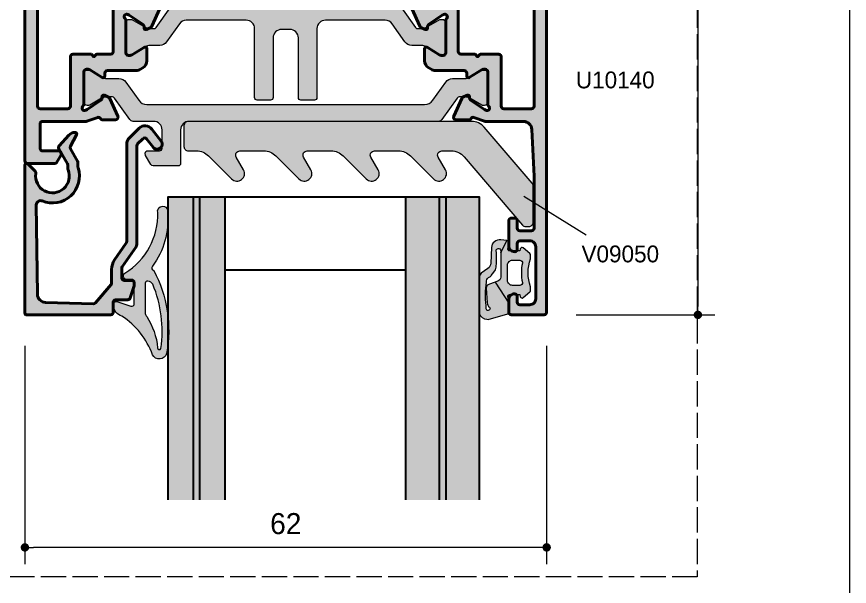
# Model space of a CAD drawing. Header units: millimetres. Extents: x -576 to 4430, y -1196 to 2690.
# Drawn here: x 2451 to 2550, y 13.9 to 81.6 of the extents above; entities that cross this region are included whole.
import ezdxf

# ---------------------------------------------------------------- set-up
doc = ezdxf.new("R2010")
doc.units = ezdxf.units.MM
doc.header["$LTSCALE"] = 0.25
doc.header["$MEASUREMENT"] = 0
doc.linetypes.add('ACAD_ISO02W100', pattern=[15, 12, -3])
doc.layers.get('0').update_dxf_attribs({"lineweight": 5})
doc.layers.get('Defpoints').update_dxf_attribs({"lineweight": 5})
for name, color, linetype, lineweight in [('01_Aluminum', 4, 'Continuous', 40), ('01_Dimension', 251, 'Continuous', 9), ('01_Fill Glass', 254, 'Continuous', 0), ('01_Fill Plastic', 253, 'Continuous', 0), ('01_Fill Polyamide', 10, 'Continuous', 0), ('01_Glazing', 6, 'Continuous', 25), ('01_Plastic', 3, 'Continuous', 20), ('01_Polyamide', 201, 'Continuous', 20), ('01_Text', 40, 'Continuous', 25)]:
    doc.layers.add(name, color=color, linetype=linetype, lineweight=lineweight)
doc.layers.add('01_Fill 2°material', color=7, linetype='Continuous', lineweight=0, true_color=0xbfbfbf)
doc.layers.add('01_Fill Aluminum', color=7, linetype='Continuous', lineweight=0, true_color=0xdcdcdc)
doc.layers.add('02_Block Frame', color=7, linetype='Continuous', lineweight=5, true_color=0xe2001a, plot=False)
doc.layers.add('VETRO', color=6, linetype='Continuous')
doc.styles.add('Aluk Text', font='GOTHIC.TTF')
doc.dimstyles.new('ALUK Manual 1-1', dxfattribs={"dimtxt": 2.5, "dimasz": 1, "dimexe": 2, "dimexo": 4, "dimgap": 1.5, "dimtad": 3, "dimdec": 1, "dimdsep": 46, "dimtxsty": 'Aluk Text', "dimblk": 'DOT', "dimcen": 0, "dimclrd": 256, "dimclre": 256, "dimclrt": 2, "dimaunit": 1, "dimadec": 0, "dimazin": 0, "dimtfac": 0.7, "dimtdec": 1, "dimtmove": 0, "dimatfit": 3, "dimldrblk": 'DOT', "dimfxl": 1, "dimtolj": 2, "dimlwd": -1, "dimlwe": -1, "dimarcsym": 0})

# ---------------------------------------------------------------- blocks, each defined once
blk = doc.blocks.new('U10140')
at = {"layer": '01_Fill Aluminum', "ltscale": 0.25}
h = blk.add_hatch(color=256, dxfattribs=at)
h.dxf.hatch_style = 1
h.paths.add_polyline_path([(28.199, -8.5), (27.899, -8.2), (28.199, -7.9), (28.199, -2.754, -0.400839), (29.154, -1.755), (34.699, -1.5), (35.4, -1.5, -0.414214), (35.7, -1.8), (35.7, -3.7, 0.414214), (36, -4), (38.1, -4, 0.414214), (38.4, -3.7), (38.4, -3, 0.414214), (38.1, -2.7), (37.2, -2.7, -0.414214), (36.9, -2.4), (36.9, -1.8, -0.414214), (37.2, -1.5), (53.7, -1.5, -0.414214), (54, -1.8), (54, -2.4, -0.414214), (53.7, -2.7), (52.8, -2.7, 0.414214), (52.5, -3), (52.5, -3.7, 0.414214), (52.8, -4), (56.4, -4, 0.414214), (56.7, -3.7), (56.7, -3.3, 0.414214), (56.4, -3), (55.5, -3, -0.414214), (55.2, -2.7), (55.2, -2.002, -0.414214), (55.5, -1.702), (56.25, -1.702, 0.267949), (56.51, -1.552, -0.267949), (56.77, -1.402), (61.23, -1.402, -0.267949), (61.49, -1.552, 0.267949), (61.75, -1.702), (62.5, -1.702, -0.414214), (62.8, -2.002), (62.8, -2.7, -0.414214), (62.5, -3), (61.6, -3, 0.414214), (61.3, -3.3), (61.3, -3.7, 0.414214), (61.6, -4), (63.7, -4, 0.414214), (64, -3.7), (64, -0.5, 0.414214), (63.5, 0), (0.3, 0, 0.414214), (0, -0.3), (0, -3.549, 0.267949), (0.15, -3.809), (0.93, -4.26, 0.131652), (1.08, -4.3, 0.569051), (1.5, -4), (1.5, -2.1, -0.414214), (1.8, -1.8), (4.7, -1.8, -0.414214), (5, -2.1), (5, -7.269, 0.086513), (5.018, -7.371), (5.485, -8.671, -0.392793), (5.36, -8.966), (5.345, -8.972, 0.294413), (5.206, -9.185), (5.195, -10.764, 0.548619), (5.62, -11.039), (7.726, -10.09, 0.177976), (7.873, -9.945), (8.114, -9.438, 0.717549), (7.869, -9.149, -0.329769), (7.531, -9.033), (6.407, -7.405), (6.325, -7.222, -0.855531), (6.823, -6.9, 0.213411), (7.047, -7), (10.899, -7, -0.414214), (11.199, -7.3), (11.199, -7.606), (10.229, -9.196, 0.585524), (10.399, -9.5), (10.749, -9.5, -0.414214), (11.049, -9.8), (11.049, -13.213, 0.181148), (11.296, -13.87, 0.307022), (12.224, -14.5), (13.65, -14.5, 0.585524), (13.821, -14.196), (12.85, -12.606), (12.85, -12.3, -0.414214), (13.15, -12), (17.003, -12, 0.213411), (17.226, -11.9, -0.85546), (17.724, -12.222), (17.643, -12.405), (16.518, -14.033, -0.267949), (16.247, -14.162), (16.132, -14.153, 0.57735), (15.935, -14.438), (16.176, -14.945, 0.177976), (16.324, -15.09), (18.433, -16.04, 0.544467), (18.854, -15.764), (18.844, -14.185, 0.303984), (18.697, -13.969, -0.402738), (18.564, -13.671), (19.094, -12.198, -0.316363), (19.376, -12), (26.199, -12, -0.414214), (26.699, -12.5, 0.414214), (27.199, -13), (27.699, -13, 0.414214), (28.199, -12.5)])
h.paths.add_polyline_path([(26.399, -10.5), (13.299, -10.5, -0.414214), (12.999, -10.2), (12.999, -8.5), (12.699, -8.2), (12.999, -7.9), (12.999, -5.7, 0.414214), (12.699, -5.4), (6.8, -5.4, -0.414214), (6.5, -5.1), (6.5, -1.8, -0.414214), (6.8, -1.5), (26.399, -1.5, -0.414214), (26.699, -1.8), (26.699, -10.2, -0.414214)], flags=16)
h.paths.add_polyline_path([(64, -58.3, 0.414214), (63.7, -58), (61.6, -58, 0.414214), (61.3, -58.3), (61.3, -58.7, 0.414214), (61.6, -59), (62.5, -59, -0.414214), (62.8, -59.3), (62.8, -59.998, -0.414214), (62.5, -60.298), (61.75, -60.298, 0.267949), (61.49, -60.448, -0.267949), (61.23, -60.598), (56.77, -60.598, -0.267949), (56.51, -60.448, 0.267949), (56.25, -60.298), (55.5, -60.298, -0.414214), (55.2, -59.998), (55.2, -59.3, -0.414214), (55.5, -59), (56.4, -59, 0.414214), (56.7, -58.7), (56.7, -58.3, 0.414214), (56.4, -58), (52.8, -58, 0.414214), (52.5, -58.3), (52.5, -59, 0.414214), (52.8, -59.3), (53.7, -59.3, -0.414214), (54, -59.6), (54, -60.2, -0.414214), (53.7, -60.5), (37.2, -60.5, -0.414214), (36.9, -60.2), (36.9, -59.6, -0.414214), (37.2, -59.3), (38.1, -59.3, 0.414214), (38.4, -59), (38.4, -58.3, 0.414214), (38.1, -58), (36, -58, 0.414214), (35.7, -58.3), (35.7, -60.2, -0.414214), (35.4, -60.5), (34.699, -60.5), (29.154, -60.245, -0.400839), (28.199, -59.246), (28.199, -54.1), (27.899, -53.8), (28.199, -53.5), (28.199, -49.5, 0.414214), (27.699, -49), (27.199, -49, 0.414214), (26.699, -49.5, -0.414214), (26.199, -50), (19.376, -50, -0.316363), (19.094, -49.802), (18.564, -48.329, -0.392793), (18.69, -48.034), (18.705, -48.028, 0.294413), (18.844, -47.815), (18.854, -46.236, 0.548619), (18.429, -45.961), (16.324, -46.91, 0.177976), (16.176, -47.055), (15.935, -47.562, 0.717549), (16.181, -47.851, -0.329769), (16.518, -47.967), (17.643, -49.595), (17.724, -49.778, -0.855531), (17.226, -50.1, 0.213411), (17.003, -50), (13.15, -50, -0.414214), (12.85, -49.7), (12.85, -49.394), (13.821, -47.804, 0.585524), (13.65, -47.5), (12.224, -47.5, 0.307022), (11.296, -48.13, 0.181148), (11.049, -48.787), (11.049, -52.2, -0.414214), (10.749, -52.5), (10.399, -52.5, 0.585524), (10.229, -52.804), (11.199, -54.394), (11.199, -54.7, -0.414214), (10.899, -55), (7.047, -55, 0.213411), (6.823, -55.1, -0.85546), (6.325, -54.778), (6.407, -54.595), (7.531, -52.967, -0.267949), (7.802, -52.838), (7.917, -52.847, 0.57735), (8.114, -52.562), (7.873, -52.055, 0.177976), (7.726, -51.91), (5.617, -50.96, 0.544467), (5.195, -51.236), (5.206, -52.815, 0.303984), (5.352, -53.031, -0.402738), (5.485, -53.329), (5.018, -54.629, 0.086513), (5, -54.731), (5, -59.246, -0.400839), (4.046, -60.245), (-1.5, -60.5), (-7.7, -60.5, -0.414214), (-8, -60.2), (-8, -58.8, -0.414214), (-7.7, -58.5), (-6.8, -58.5, 0.414214), (-6.5, -58.2), (-6.5, -57.8, 0.414214), (-6.8, -57.5), (-9.8, -57.5, 0.414214), (-10.5, -58.2, 0.414214), (-10.2, -58.5), (-9.5, -58.5, -0.414214), (-9.2, -58.8), (-9.2, -60, -0.414214), (-9.9, -60.7), (-16.1, -60.7, -0.414214), (-16.8, -60), (-16.8, -58.8, -0.414214), (-16.5, -58.5), (-15.8, -58.5, 0.414214), (-15.5, -58.2, 0.414214), (-16.2, -57.5), (-17.7, -57.5, 0.414214), (-18, -57.8), (-18, -61.7, 0.414214), (-17.7, -62), (63.5, -62, 0.414214), (64, -61.5)])
h.paths.add_polyline_path([(26.399, -60.5), (6.8, -60.5, -0.414214), (6.5, -60.2), (6.5, -56.9, -0.414214), (6.8, -56.6), (12.699, -56.6, 0.414214), (12.999, -56.3), (12.999, -54.1), (12.699, -53.8), (12.999, -53.5), (12.999, -51.8, -0.414214), (13.299, -51.5), (26.399, -51.5, -0.414214), (26.699, -51.8), (26.699, -60.2, -0.414214)], flags=16)
at = {"layer": '01_Fill Polyamide', "ltscale": 0.25}
h = blk.add_hatch(color=256, dxfattribs=at)
h.dxf.hatch_style = 1
h.paths.add_polyline_path([(7.011, -14.504, -0.243523), (7.518, -13.524), (9.688, -11.991, 0.243523), (10.111, -11.174), (10.111, -9.715, -0.131571), (10.271, -9.115), (11.084, -7.706, 0.131571), (11.111, -7.606), (11.111, -7.4, 0.414214), (10.711, -7), (7.311, -7, 0.414214), (6.911, -7.4), (6.911, -7.606, 0.131571), (6.938, -7.706), (7.75, -9.115, -0.131571), (7.911, -9.715), (7.911, -10.397, -0.243523), (7.784, -10.642), (5.222, -12.453, 0.243523), (5.011, -12.861), (5.011, -15.3, -0.414214), (4.011, -16.3), (1.811, -16.3, -0.414214), (1.511, -16), (1.511, -14.6, 0.474297), (1.151, -14.306, 0.183081), (0.941, -14.34), (-0.139, -14.964, 0.267949), (-0.289, -15.224), (-0.289, -18.2, 0.414214), (0.011, -18.5), (4.011, -18.5, -0.414214), (5.011, -19.5), (5.011, -49.139, 0.243523), (5.222, -49.547), (7.784, -51.358, -0.243523), (7.911, -51.603), (7.911, -52.285, -0.131571), (7.75, -52.885), (6.938, -54.294, 0.131571), (6.911, -54.394), (6.911, -54.6, 0.414214), (7.311, -55), (10.711, -55, 0.414214), (11.111, -54.6), (11.111, -54.394, 0.131571), (11.084, -54.294), (10.271, -52.885, -0.131571), (10.111, -52.285), (10.111, -50.826, 0.243523), (9.688, -50.009), (7.518, -48.476, -0.243523), (7.011, -47.496)])
h = blk.add_hatch(color=256, dxfattribs=at)
h.dxf.hatch_style = 1
h.paths.add_polyline_path([(18.935, -18.069, 0.243523), (18.512, -17.252), (16.162, -15.591, -0.243523), (16.035, -15.346), (16.035, -14.888, -0.131571), (16.195, -14.288), (17.108, -12.706, 0.131571), (17.135, -12.606), (17.135, -12.4, 0.414214), (16.735, -12), (13.335, -12, 0.414214), (12.935, -12.4), (12.935, -12.606, 0.131571), (12.961, -12.706), (13.874, -14.288, -0.131571), (14.035, -14.888), (14.035, -16.019, 0.243523), (14.458, -16.835), (16.612, -18.358, -0.243523), (17.035, -19.175), (17.035, -26.3, -0.414214), (16.035, -27.3), (7.835, -27.3, 0.414214), (7.535, -27.6), (7.535, -29.2, 0.414214), (7.835, -29.5), (14.935, -29.5, -0.414214), (15.935, -30.5), (15.935, -31.5, -0.414214), (14.935, -32.5), (7.835, -32.5, 0.414214), (7.535, -32.8), (7.535, -34.4, 0.414214), (7.835, -34.7), (16.035, -34.7, -0.414214), (17.035, -35.7), (17.035, -42.825, -0.243523), (16.612, -43.642), (14.458, -45.165, 0.243523), (14.035, -45.981), (14.035, -47.112, -0.131571), (13.874, -47.712), (12.961, -49.294, 0.131571), (12.935, -49.394), (12.935, -49.6, 0.414214), (13.335, -50), (16.735, -50, 0.414214), (17.135, -49.6), (17.135, -49.394, 0.131571), (17.108, -49.294), (16.195, -47.712, -0.131571), (16.035, -47.112), (16.035, -46.654, -0.243523), (16.162, -46.409), (18.512, -44.748, 0.243523), (18.935, -43.931), (18.935, -31.383, 0.198912), (18.905, -31.312), (18.664, -31.071, -0.414214), (18.664, -30.929), (18.905, -30.688, 0.198912), (18.935, -30.617)])
at = {"layer": '01_Aluminum'}
for points in [[(38.4, -3, 0.414214), (38.1, -2.7), (37.2, -2.7, -0.414214), (36.9, -2.4), (36.9, -1.8, -0.414214), (37.2, -1.5), (53.7, -1.5, -0.414214), (54, -1.8), (54, -2.4, -0.414214), (53.7, -2.7), (52.8, -2.7, 0.414214), (52.5, -3), (52.5, -3.7, 0.414214), (52.8, -4), (56.4, -4, 0.414214), (56.7, -3.7), (56.7, -3.3, 0.414214), (56.4, -3), (55.5, -3, -0.414214), (55.2, -2.7), (55.2, -2.002, -0.414214), (55.5, -1.702), (56.25, -1.702, 0.267949), (56.51, -1.552, -0.267949), (56.77, -1.402), (61.23, -1.402, -0.267949), (61.49, -1.552, 0.267949), (61.75, -1.702), (62.5, -1.702, -0.414214), (62.8, -2.002), (62.8, -2.7, -0.414214), (62.5, -3), (61.6, -3, 0.414214), (61.3, -3.3), (61.3, -3.7, 0.414214), (61.6, -4), (63.7, -4, 0.414214), (64, -3.7), (64, -0.5, 0.414214), (63.5, 0), (0.3, 0, 0.414214), (0, -0.3), (0, -3.549, 0.267949), (0.15, -3.809), (0.93, -4.26, 0.131652), (1.08, -4.3), (1.2, -4.3, 0.414214), (1.5, -4), (1.5, -2.1, -0.414214), (1.8, -1.8), (4.7, -1.8, -0.414214), (5, -2.1), (5, -7.269, 0.086513), (5.018, -7.371), (5.485, -8.671, -0.392793), (5.36, -8.966), (5.345, -8.972, 0.294413), (5.206, -9.185), (5.195, -10.764, 0.548619), (5.62, -11.039), (7.726, -10.09, 0.177976), (7.873, -9.945), (8.114, -9.438, 0.57735), (7.917, -9.153), (7.802, -9.162, -0.267949), (7.531, -9.033), (6.407, -7.405), (6.325, -7.222, -0.85546), (6.823, -6.9, 0.213411), (7.047, -7), (10.899, -7, -0.414214), (11.199, -7.3), (11.199, -7.521, -0.137872), (11.156, -7.677), (10.229, -9.196, 0.585524), (10.399, -9.5), (10.749, -9.5, -0.414214), (11.049, -9.8), (11.049, -13.213, 0.137872), (11.196, -13.734), (11.371, -14.021, 0.261413), (12.224, -14.5), (13.65, -14.5, 0.585524), (13.821, -14.196), (12.894, -12.677, -0.137872), (12.85, -12.521), (12.85, -12.3, -0.414214), (13.15, -12), (17.003, -12, 0.213411), (17.226, -11.9, -0.85546), (17.724, -12.222), (17.643, -12.405), (16.518, -14.033, -0.267949), (16.247, -14.162), (16.132, -14.153, 0.57735), (15.935, -14.438), (16.176, -14.945, 0.177976), (16.324, -15.09), (18.429, -16.039, 0.548619), (18.854, -15.764), (18.844, -14.185, 0.294413), (18.705, -13.972), (18.69, -13.966, -0.392793), (18.564, -13.671), (19.094, -12.198, -0.316363), (19.376, -12), (26.199, -12, -0.414214), (26.699, -12.5, 0.414214), (27.199, -13), (27.699, -13, 0.414214), (28.199, -12.5), (28.199, -8.5), (27.899, -8.2), (28.199, -7.9), (28.199, -2.754, -0.400839), (29.154, -1.755), (34.699, -1.5), (35.4, -1.5, -0.414214), (35.7, -1.8), (35.7, -3.7, 0.414214), (36, -4), (38.1, -4, 0.414214), (38.4, -3.7)], [(12.999, -7.9), (12.999, -5.7, 0.414214), (12.699, -5.4), (6.8, -5.4, -0.414214), (6.5, -5.1), (6.5, -1.8, -0.414214), (6.8, -1.5), (26.399, -1.5, -0.414214), (26.699, -1.8), (26.699, -10.2, -0.414214), (26.399, -10.5), (13.299, -10.5, -0.414214), (12.999, -10.2), (12.999, -8.5), (12.699, -8.2)], [(36.9, -60.2, 0.414214), (37.2, -60.5), (53.7, -60.5, 0.414214), (54, -60.2), (54, -59.6, 0.414214), (53.7, -59.3), (52.8, -59.3, -0.414214), (52.5, -59), (52.5, -58.3, -0.414214), (52.8, -58), (56.4, -58, -0.414214), (56.7, -58.3), (56.7, -58.7, -0.414214), (56.4, -59), (55.5, -59, 0.414214), (55.2, -59.3), (55.2, -59.998, 0.414214), (55.5, -60.298), (56.25, -60.298, -0.267949), (56.51, -60.448, 0.267949), (56.77, -60.598), (61.23, -60.598, 0.267949), (61.49, -60.448, -0.267949), (61.75, -60.298), (62.5, -60.298, 0.414214), (62.8, -59.998), (62.8, -59.3, 0.414214), (62.5, -59), (61.6, -59, -0.414214), (61.3, -58.7), (61.3, -58.3, -0.414214), (61.6, -58), (63.7, -58, -0.414214), (64, -58.3), (64, -61.5, -0.414214), (63.5, -62), (-17.7, -62, -0.414214), (-18, -61.7), (-18, -57.8, -0.414214), (-17.7, -57.5), (-16.2, -57.5, -0.414214), (-15.5, -58.2, -0.414214), (-15.8, -58.5), (-16.5, -58.5, 0.414214), (-16.8, -58.8), (-16.8, -60, 0.414214), (-16.1, -60.7), (-9.9, -60.7, 0.414214), (-9.2, -60), (-9.2, -58.8, 0.414214), (-9.5, -58.5), (-10.2, -58.5, -0.414214), (-10.5, -58.2, -0.414214), (-9.8, -57.5), (-6.8, -57.5, -0.414214), (-6.5, -57.8), (-6.5, -58.2, -0.414214), (-6.8, -58.5), (-7.7, -58.5, 0.414214), (-8, -58.8), (-8, -60.2, 0.414214), (-7.7, -60.5), (-1.5, -60.5), (4.046, -60.245, 0.400839), (5, -59.246), (5, -54.731, -0.086513), (5.018, -54.629), (5.485, -53.329, 0.392793), (5.36, -53.034), (5.345, -53.028, -0.294413), (5.206, -52.815), (5.195, -51.236, -0.548619), (5.62, -50.961), (7.726, -51.91, -0.177976), (7.873, -52.055), (8.114, -52.562, -0.57735), (7.917, -52.847), (7.802, -52.838, 0.267949), (7.531, -52.967), (6.407, -54.595), (6.325, -54.778, 0.85546), (6.823, -55.1, -0.213411), (7.047, -55), (10.899, -55, 0.414214), (11.199, -54.7), (11.199, -54.479, 0.137872), (11.156, -54.323), (10.229, -52.804, -0.585524), (10.399, -52.5), (10.749, -52.5, 0.414214), (11.049, -52.2), (11.049, -48.787, -0.137872), (11.196, -48.266), (11.371, -47.979, -0.261413), (12.224, -47.5), (13.65, -47.5, -0.585524), (13.821, -47.804), (12.894, -49.323, 0.137872), (12.85, -49.479), (12.85, -49.7, 0.414214), (13.15, -50), (17.003, -50, -0.213411), (17.226, -50.1, 0.85546), (17.724, -49.778), (17.643, -49.595), (16.518, -47.967, 0.267949), (16.247, -47.838), (16.132, -47.847, -0.57735), (15.935, -47.562), (16.176, -47.055, -0.177976), (16.324, -46.91), (18.429, -45.961, -0.548619), (18.854, -46.236), (18.844, -47.815, -0.294413), (18.705, -48.028), (18.69, -48.034, 0.392793), (18.564, -48.329), (19.094, -49.802, 0.316363), (19.376, -50), (26.199, -50, 0.414214), (26.699, -49.5, -0.414214), (27.199, -49), (27.699, -49, -0.414214), (28.199, -49.5), (28.199, -53.5), (27.899, -53.8), (28.199, -54.1), (28.199, -59.246, 0.400839), (29.154, -60.245), (34.699, -60.5), (35.4, -60.5, 0.414214), (35.7, -60.2), (35.7, -58.3, -0.414214), (36, -58), (38.1, -58, -0.414214), (38.4, -58.3), (38.4, -59, -0.414214), (38.1, -59.3), (37.2, -59.3, 0.414214), (36.9, -59.6)], [(6.5, -60.2, 0.414214), (6.8, -60.5), (26.399, -60.5, 0.414214), (26.699, -60.2), (26.699, -51.8, 0.414214), (26.399, -51.5), (13.299, -51.5, 0.414214), (12.999, -51.8), (12.999, -53.5), (12.699, -53.8), (12.999, -54.1), (12.999, -56.3, -0.414214), (12.699, -56.6), (6.8, -56.6, 0.414214), (6.5, -56.9)]]:
    blk.add_lwpolyline(points, format="xyb", close=True, dxfattribs=at)
at = {"layer": '01_Polyamide'}
for points in [[(9.688, -11.991), (7.518, -13.524, 0.243523), (7.011, -14.504), (7.011, -47.496, 0.243523), (7.518, -48.476), (9.688, -50.009, -0.243523), (10.111, -50.826), (10.111, -52.285, 0.131571), (10.271, -52.885), (11.084, -54.294, -0.131571), (11.111, -54.394), (11.111, -54.6, -0.414214), (10.711, -55), (7.311, -55, -0.414214), (6.911, -54.6), (6.911, -54.394, -0.131571), (6.938, -54.294), (7.75, -52.885, 0.131571), (7.911, -52.285), (7.911, -51.603, 0.243523), (7.784, -51.358), (5.222, -49.547, -0.243523), (5.011, -49.139), (5.011, -19.5, 0.414214), (4.011, -18.5), (0.011, -18.5, -0.414214), (-0.289, -18.2), (-0.289, -15.224, -0.267949), (-0.139, -14.964), (0.941, -14.34, -0.131652), (1.091, -14.3), (1.211, -14.3, -0.414214), (1.511, -14.6), (1.511, -16, 0.414214), (1.811, -16.3), (4.011, -16.3, 0.414214), (5.011, -15.3), (5.011, -12.861, -0.243523), (5.222, -12.453), (7.784, -10.642, 0.243523), (7.911, -10.397), (7.911, -9.715, 0.131571), (7.75, -9.115), (6.938, -7.706, -0.131571), (6.911, -7.606), (6.911, -7.4, -0.414214), (7.311, -7), (10.711, -7, -0.414214), (11.111, -7.4), (11.111, -7.606, -0.131571), (11.084, -7.706), (10.271, -9.115, 0.131571), (10.111, -9.715), (10.111, -11.174, -0.243523)], [(15.935, -30.5, 0.414214), (14.935, -29.5), (7.835, -29.5, -0.414214), (7.535, -29.2), (7.535, -27.6, -0.414214), (7.835, -27.3), (16.035, -27.3, 0.414214), (17.035, -26.3), (17.035, -19.175, 0.243523), (16.612, -18.358), (14.458, -16.835, -0.243523), (14.035, -16.019), (14.035, -14.888, 0.131571), (13.874, -14.288), (12.961, -12.706, -0.131571), (12.935, -12.606), (12.935, -12.4, -0.414214), (13.335, -12), (16.735, -12, -0.414214), (17.135, -12.4), (17.135, -12.606, -0.131571), (17.108, -12.706), (16.195, -14.288, 0.131571), (16.035, -14.888), (16.035, -15.346, 0.243523), (16.162, -15.591), (18.512, -17.252, -0.243523), (18.935, -18.069), (18.935, -30.617, -0.198912), (18.905, -30.688), (18.664, -30.929, 0.414214), (18.664, -31.071), (18.905, -31.312, -0.198912), (18.935, -31.383), (18.935, -43.931, -0.243523), (18.512, -44.748), (16.162, -46.409, 0.243523), (16.035, -46.654), (16.035, -47.112, 0.131571), (16.195, -47.712), (17.108, -49.294, -0.131571), (17.135, -49.394), (17.135, -49.6, -0.414214), (16.735, -50), (13.335, -50, -0.414214), (12.935, -49.6), (12.935, -49.394, -0.131571), (12.961, -49.294), (13.874, -47.712, 0.131571), (14.035, -47.112), (14.035, -45.981, -0.243523), (14.458, -45.165), (16.612, -43.642, 0.243523), (17.035, -42.825), (17.035, -35.7, 0.414214), (16.035, -34.7), (7.835, -34.7, -0.414214), (7.535, -34.4), (7.535, -32.8, -0.414214), (7.835, -32.5), (14.935, -32.5, 0.414214), (15.935, -31.5)]]:
    blk.add_lwpolyline(points, format="xyb", close=True, dxfattribs=at)
blk = doc.blocks.new('V09050')
at = {"layer": '01_Fill Plastic'}
blk.add_hatch(color=256, dxfattribs=at).paths.add_polyline_path([(0.78, -5.64, 0.178558), (0.9, -5.316), (0.9, -1, 0.414214), (0.4, -0.5), (0.009, -0.5, 0.219427), (-0.371, -0.675), (-7.308, -8.799, -0.219427), (-8.829, -9.5), (-9.954, -9.5, -0.57735), (-10.387, -8.75), (-9.521, -7.25, 0.876976), (-10.936, -6.164), (-13.687, -8.914, -0.198912), (-15.101, -9.5), (-17.954, -9.5, -0.57735), (-18.387, -8.75), (-17.521, -7.25, 0.876976), (-18.936, -6.164), (-21.687, -8.914, -0.198912), (-23.101, -9.5), (-25.954, -9.5, -0.57735), (-26.387, -8.75), (-25.521, -7.25, 0.876976), (-26.936, -6.164), (-29.687, -8.914, -0.198912), (-31.101, -9.5), (-33.954, -9.5, -0.57735), (-34.387, -8.75), (-33.521, -7.25, 0.876976), (-34.936, -6.164), (-37.687, -8.914, -0.198912), (-39.101, -9.5), (-40.1, -9.5, 0.414214), (-40.6, -10), (-40.6, -12.5, 0.414214), (-40.1, -13), (-6.427, -13, 0.219427), (-4.906, -12.299)])
at = {"layer": '01_Plastic'}
blk.add_lwpolyline([(-40.6, -10, -0.414214), (-40.1, -9.5), (-39.101, -9.5, 0.198912), (-37.687, -8.914), (-34.936, -6.164, -0.876976), (-33.521, -7.25), (-34.387, -8.75, 0.57735), (-33.954, -9.5), (-31.101, -9.5, 0.198912), (-29.687, -8.914), (-26.936, -6.164, -0.876976), (-25.521, -7.25), (-26.387, -8.75, 0.57735), (-25.954, -9.5), (-23.101, -9.5, 0.198912), (-21.687, -8.914), (-18.936, -6.164, -0.876976), (-17.521, -7.25), (-18.387, -8.75, 0.57735), (-17.954, -9.5), (-15.101, -9.5, 0.198912), (-13.687, -8.914), (-10.936, -6.164, -0.876976), (-9.521, -7.25), (-10.387, -8.75, 0.57735), (-9.954, -9.5), (-8.829, -9.5, 0.219427), (-7.308, -8.799), (-0.371, -0.675, -0.219427), (0.009, -0.5), (0.4, -0.5, -0.414214), (0.9, -1), (0.9, -5.316, -0.178558), (0.78, -5.64), (-4.906, -12.299, -0.219427), (-6.427, -13), (-40.1, -13, -0.414214), (-40.6, -12.5)], format="xyb", close=True, dxfattribs=at)
blk = doc.blocks.new('N10822')
at = {"layer": '01_Fill Aluminum', "ltscale": 0.25}
h = blk.add_hatch(color=256, dxfattribs=at)
h.dxf.hatch_style = 1
h.paths.add_polyline_path([(18.3, 0.1, 0.414214), (18.1, 0.3), (0.5, 0.3, 0.668179), (0.359, -0.041), (1.233, -0.915, 0.239713), (1.491, -1, -1.314619), (1.051, -4.829, 0.096472), (0.938, -4.807), (0.5, -4.807, -0.131652), (0.35, -4.767), (-1.448, -3.729, 0.32492), (-1.799, -3.766), (-3.063, -4.904, 0.221443), (-3.394, -5.681, 0.543658), (-3.099, -5.842), (-1.746, -5.108, -0.260828), (-1.453, -5.112), (0.028, -5.967, 0.131652), (0.178, -6.007), (0.73, -6.007, -0.077954), (0.822, -6.022, 0.639471), (4.756, -1.748, -0.535663), (5.219, -1.056), (15.84, -1.188, -0.402203), (16.828, -2.159), (16.991, -7.851, -0.237824), (16.884, -8.099), (14.689, -9.93, -0.175595), (14.497, -10), (12.903, -10, 0.153915), (11.756, -10.362), (9.831, -11.71, -0.153915), (9.544, -11.8), (-2.021, -11.8, 0.198912), (-2.728, -12.093), (-3.901, -13.266, 0.457988), (-3.79, -14.776), (-2.358, -15.876, 1), (-1.627, -14.924), (-2.62, -14.161, -0.452966), (-2.649, -13.711), (-2.026, -13.088, -0.198912), (-1.814, -13), (9.922, -13, 0.153915), (10.209, -12.91), (12.573, -11.254, -0.153915), (12.745, -11.2), (13.9, -11.2, -0.414214), (14.2, -11.5), (14.2, -12.4, 0.414214), (14.5, -12.7), (14.768, -12.7, 0.078702), (14.861, -12.685), (16.293, -12.22, 0.32492), (16.5, -11.935), (16.5, -10.5, -0.414214), (16.8, -10.2), (18, -10.2, 0.414214), (18.3, -9.9)])
at = {"layer": '01_Aluminum'}
blk.add_lwpolyline([(0.822, -6.022, 0.077954), (0.73, -6.007), (0.178, -6.007, -0.131652), (0.028, -5.967), (-1.453, -5.112, 0.260828), (-1.746, -5.108), (-3.099, -5.842, -0.568509), (-3.394, -5.666), (-3.394, -5.647, -0.212557), (-3.063, -4.904), (-1.799, -3.766, -0.32492), (-1.448, -3.729), (0.35, -4.767, 0.131652), (0.5, -4.807), (0.938, -4.807, -0.096472), (1.051, -4.829, 1.314619), (1.491, -1, -0.239713), (1.233, -0.915), (0.359, -0.041, -0.668179), (0.5, 0.3), (18.1, 0.3, -0.414214), (18.3, 0.1), (18.3, -9.9, -0.414216), (18, -10.2), (16.8, -10.2, 0.414214), (16.5, -10.5), (16.5, -11.935, -0.32492), (16.293, -12.22), (14.861, -12.685, -0.078702), (14.768, -12.7), (14.5, -12.7, -0.414214), (14.2, -12.4), (14.2, -11.5, 0.414214), (13.9, -11.2), (12.745, -11.2, 0.153915), (12.573, -11.254), (10.209, -12.91, -0.153915), (9.922, -13), (-1.814, -13, 0.198912), (-2.026, -13.088), (-2.649, -13.711, 0.452966), (-2.62, -14.161), (-1.627, -14.924, -1), (-2.358, -15.876), (-3.79, -14.776, -0.457988), (-3.901, -13.266), (-2.728, -12.093, -0.198912), (-2.021, -11.8), (9.544, -11.8, 0.153915), (9.831, -11.71), (11.756, -10.362, -0.153915), (12.903, -10), (14.497, -10, 0.175595), (14.689, -9.93), (16.884, -8.099, 0.237824), (16.991, -7.851), (16.828, -2.159, 0.402203), (15.84, -1.188), (5.229, -1.056, 0.542071), (4.756, -1.748, -0.639471)], format="xyb", close=True, dxfattribs=at)
blk = doc.blocks.new('809120')
at = {"layer": '01_Fill Plastic', "ltscale": 0.25}
h = blk.add_hatch(color=256, dxfattribs=at)
h.dxf.hatch_style = 1
h.paths.add_polyline_path([(-9.324, -2.776, 1.248095), (-9.271, -3.972, 0.180641), (-2.909, -2.157, -0.571388), (-2.394, -2.315, 0.168668), (7.454, -3.839, 0.698506), (7.615, -2.17, -0.159099), (3.034, 1.466, 0.302817), (1.726, 2.495, 0.536771), (1.315, 1.97), (1.839, 0.395, -0.511773), (1.555, 0), (-1.045, 0, -0.414214), (-1.345, 0.3), (-1.345, 0.9, 0.752498), (-2.098, 1.109, -0.27203)])
h.paths.add_polyline_path([(-0.882, -1.302), (2.72, -1.302, -0.138334), (3.089, -1.486, 0.117417), (6.794, -2.774, -0.964685), (6.866, -3.152, -0.136865), (-0.767, -2.197, -0.234974), (-1.149, -1.61, -0.505344)], flags=16)
at = {"layer": '01_Plastic'}
for points in [[(-1.345, 0.9, 0.752498), (-2.098, 1.109, -0.27203), (-9.324, -2.776, 1.248095), (-9.271, -3.972, 0.180641), (-2.909, -2.157, -0.571388), (-2.394, -2.315, 0.168668), (7.454, -3.839, 0.698506), (7.615, -2.17, -0.159099), (3.034, 1.466, 0.302817), (1.726, 2.495, 0.536771), (1.315, 1.97), (1.839, 0.395, -0.511773), (1.555, 0), (-1.045, 0, -0.414214), (-1.345, 0.3)], [(6.866, -3.152, -0.136865), (-0.767, -2.197, -0.234974), (-1.149, -1.61, -0.505344), (-0.882, -1.302), (2.72, -1.302, -0.138334), (3.089, -1.486, 0.117417), (6.794, -2.774, -0.964685)]]:
    blk.add_lwpolyline(points, format="xyb", close=True, dxfattribs=at)
blk = doc.blocks.new('_Dot')
at = {"color": 0, "linetype": 'ByBlock', "lineweight": -2}
blk.add_line((-0.5, 0), (-1, 0), dxfattribs=at)
at = {"color": 0, "linetype": 'ByBlock', "const_width": 0.5}
blk.add_lwpolyline([(-0.25, 0, 1), (0.25, 0, 1)], format="xyb", close=True, dxfattribs=at)
blk = doc.blocks.new('*D98')
at = {"layer": '01_Dimension', "ltscale": 0.25, "transparency": 16777216}
for p, q in [((2526.232, 128.139), (2534, 128.139)), ((2532, 127.139), (2532, 47.139)), ((2517.53, 46.139), (2534, 46.139))]:
    blk.add_line(p, q, dxfattribs=at)
at = {"layer": 'Defpoints', "color": 0, "ltscale": 0.25, "transparency": 16777216}
for p in [(2522.232, 128.139), (2513.53, 46.139), (2532, 46.139)]:
    blk.add_point(p, dxfattribs=at)
at = {"layer": '01_Dimension', "ltscale": 0.25, "transparency": 16777216}
for p, rotation in [((2532, 128.139), 90), ((2532, 46.139), 270)]:
    blk.add_blockref('_Dot', p, dxfattribs=dict(at, rotation=rotation))
at = {"layer": '01_Dimension', "color": 2, "ltscale": 0.25, "transparency": 16777216, "insert": (2529.187, 87.139), "char_height": 2.5, "attachment_point": 5, "rotation": 90, "style": 'Aluk Text'}
blk.add_mtext('\\A2;82', dxfattribs=at)
blk = doc.blocks.new('*D208')
at = {"layer": '01_Dimension', "ltscale": 0.25, "transparency": 16777216}
for p, q in [((2452.03, 42.439), (2452.03, 16.482)), ((2514.03, 42.439), (2514.03, 16.482)), ((2513.03, 18.482), (2453.03, 18.482))]:
    blk.add_line(p, q, dxfattribs=at)
at = {"layer": 'Defpoints', "color": 0, "ltscale": 0.25, "transparency": 16777216}
for p in [(2452.03, 46.439), (2514.03, 46.439), (2452.03, 18.482)]:
    blk.add_point(p, dxfattribs=at)
at = {"layer": '01_Dimension', "ltscale": 0.25, "transparency": 16777216, "rotation": 180}
blk.add_blockref('_Dot', (2452.03, 18.482), dxfattribs=at)
at = {"layer": '01_Dimension', "ltscale": 0.25, "transparency": 16777216}
blk.add_blockref('_Dot', (2514.03, 18.482), dxfattribs=at)
at = {"layer": '01_Dimension', "color": 2, "ltscale": 0.25, "transparency": 16777216, "insert": (2483.03, 21.295), "char_height": 2.5, "attachment_point": 5, "style": 'Aluk Text'}
blk.add_mtext('\\A2;62', dxfattribs=at)
blk = doc.blocks.new('PAGE pari')
at = {"layer": '02_Block Frame'}
blk.add_lwpolyline([(0, 0), (0, 297), (210, 297), (210, 0)], close=True, dxfattribs=at)
at = {"layer": '02_Block Frame', "linetype": 'ACAD_ISO02W100'}
blk.add_lwpolyline([(14.934, 15), (14.934, 282), (191.934, 282), (191.934, 15)], close=True, dxfattribs=at)

msp = doc.modelspace()

# ---------------------------------------------------------------- hatches: boundary and pattern name
at = {"layer": '01_Fill 2°material', "ltscale": 0.25}
h = msp.add_hatch(color=256, dxfattribs=at)
h.dxf.hatch_style = 1
h.paths.add_polyline_path([(2509.53, 47.539), (2509.53, 46.518, -0.339454), (2509.307, 46.229), (2507.21, 45.635, -0.148249), (2506.921, 45.61, -0.275164), (2506.03, 46.273), (2506.03, 50.491, -0.212677), (2506.266, 51.098), (2507.049, 51.661, 0.229998), (2507.381, 52.276), (2507.461, 54.138, -0.428184), (2508.581, 55.056), (2509.282, 54.97), (2508.58, 53.504, 0.292004), (2508.483, 53.979, -0.217211), (2508.454, 53.993, 0.778169), (2508.062, 53.585), (2508.056, 52.374), (2508.018, 51.817, -0.054768), (2507.935, 51.488), (2507.763, 51.215), (2507.448, 50.82, -0.161076), (2507.196, 50.613), (2507.131, 50.569, 0.225916), (2506.867, 50.02, 0.066166), (2506.834, 47.255, -0.129571), (2506.855, 47.001, 1.804841), (2507.252, 47.033, -0.218416), (2506.962, 47.593), (2506.856, 49.306, -0.339454), (2507.227, 49.789), (2507.911, 50.033)])
at = {"layer": '01_Fill Glass', "ltscale": 0.25}
h = msp.add_hatch(color=256, dxfattribs=at)
h.dxf.hatch_style = 1
h.paths.add_polyline_path([(2475.79, 24.139), (2469.03, 24.139), (2469.03, 60.139), (2475.79, 60.139)])
h.paths.add_polyline_path([(2506.03, 24.139), (2497.27, 24.139), (2497.27, 60.139), (2506.03, 60.139)])
at = {"layer": '01_Fill Plastic', "ltscale": 0.25}
h = msp.add_hatch(color=256, dxfattribs=at)
h.dxf.hatch_style = 1
h.paths.add_polyline_path([(2512.13, 52.896, -0.08472), (2512.113, 52.797, 0.170664), (2512.113, 49.48, -0.08472), (2512.13, 49.381), (2512.13, 49.09, -0.221695), (2512.022, 48.86), (2511.219, 48.185, -0.548619), (2510.897, 48.287), (2510.83, 48.539), (2509.63, 48.539, 0.493042), (2509.436, 48.287), (2509.53, 47.939), (2509.53, 47.539), (2507.911, 50.033), (2508.209, 50.14, 0.339454), (2508.58, 50.623), (2508.58, 53.504), (2509.282, 54.97, -0.363522), (2509.53, 54.674), (2509.53, 54.339), (2509.436, 53.99, 0.493042), (2509.63, 53.739), (2510.83, 53.739), (2510.897, 53.99, -0.548619), (2511.219, 54.092), (2512.022, 53.418, -0.221695), (2512.13, 53.188)])
h.paths.add_polyline_path([(2509.38, 52.039), (2509.38, 50.239, 0.414214), (2509.98, 49.639), (2510.849, 49.639, 0.473474), (2511.143, 49.998, -0.099331), (2511.143, 52.28, 0.473474), (2510.849, 52.639), (2509.98, 52.639, 0.414214)], flags=16)

# ---------------------------------------------------------------- linework, layer by layer
at = {"layer": '01_Dimension'}
msp.add_line((2511.306, 60.243), (2518.721, 55.661), dxfattribs=at)
at = {"layer": '01_Glazing', "ltscale": 0.25}
for p, q in [((2472.03, 60.139), (2472.03, 24.139)), ((2472.79, 60.139), (2472.79, 24.139)), ((2475.79, 60.139), (2475.79, 24.139)), ((2497.27, 60.139), (2497.27, 24.139)), ((2501.27, 60.139), (2501.27, 24.139)), ((2502.03, 60.139), (2502.03, 24.139))]:
    msp.add_line(p, q, dxfattribs=at)
at = {"layer": '01_Glazing'}
msp.add_line((2475.79, 51.489), (2497.27, 51.489), dxfattribs=at)
at = {"layer": '01_Plastic'}
for p, q in [((2508.58, 53.504), (2509.282, 54.97)), ((2507.905, 50.043), (2509.53, 47.539))]:
    msp.add_line(p, q, dxfattribs=at)
for points in [[(2512.13, 52.896), (2512.13, 53.188, 0.221695), (2512.022, 53.418), (2511.219, 54.092, 0.548619), (2510.897, 53.99), (2510.83, 53.739), (2509.63, 53.739, -0.493042), (2509.436, 53.99), (2509.53, 54.339), (2509.53, 54.674, 0.363522), (2509.282, 54.97), (2508.581, 55.056, 0.428184), (2507.461, 54.138), (2507.381, 52.276, -0.229998), (2507.049, 51.661), (2506.266, 51.098, 0.212677), (2506.03, 50.491), (2506.03, 46.273, 0.275164), (2506.921, 45.61, 0.148249), (2507.21, 45.635), (2509.307, 46.229, 0.339454), (2509.53, 46.518), (2509.53, 47.939), (2509.436, 48.287, -0.493042), (2509.63, 48.539), (2510.83, 48.539), (2510.897, 48.287, 0.548619), (2511.219, 48.185), (2512.022, 48.86, 0.221695), (2512.13, 49.09), (2512.13, 49.381, 0.08472), (2512.113, 49.48, -0.170664), (2512.113, 52.797, 0.08472)], [(2508.58, 53.504), (2508.58, 50.623, -0.339454), (2508.209, 50.14), (2507.227, 49.789, 0.339454), (2506.856, 49.306), (2506.964, 47.57, 0.210499), (2507.252, 47.033, -1.804841), (2506.855, 47.001, 0.129571), (2506.834, 47.255, -0.066166), (2506.867, 50.02, -0.225916), (2507.131, 50.569), (2507.196, 50.613, 0.161076), (2507.448, 50.82), (2507.763, 51.215), (2507.935, 51.488, 0.054768), (2508.018, 51.817), (2508.056, 52.374), (2508.062, 53.585, -0.778169), (2508.454, 53.993, 0.217211), (2508.483, 53.979, -0.292004)], [(2509.38, 52.039, -0.414214), (2509.98, 52.639), (2510.849, 52.639, -0.473474), (2511.143, 52.28, 0.099331), (2511.143, 49.998, -0.473474), (2510.849, 49.639), (2509.98, 49.639, -0.414214), (2509.38, 50.239)]]:
    msp.add_lwpolyline(points, format="xyb", close=True, dxfattribs=at)
at = {"layer": 'VETRO'}
msp.add_lwpolyline([(2506.03, 24.139), (2506.03, 60.139), (2469.03, 60.139), (2469.03, 24.139)], dxfattribs=at)

# ---------------------------------------------------------------- block references
msp.add_blockref('PAGE pari', (2340, 0))
at = {"layer": '01_Aluminum', "rotation": 90.00000000000001}
msp.add_blockref('U10140', (2452.03, 64.139), dxfattribs=at)
at = {"layer": '01_Aluminum', "xscale": -1, "rotation": 90}
msp.add_blockref('N10822', (2452.33, 64.439), dxfattribs=at)
at = {"layer": '01_Plastic', "xscale": -1}
for name, p, rotation in [('V09050', (2511.53, 56.139), 180), ('809120', (2465.03, 49.012), 90)]:
    msp.add_blockref(name, p, dxfattribs=dict(at, rotation=rotation))

# ---------------------------------------------------------------- texts
at = {"layer": '01_Text', "style": 'Aluk Text'}
for s, p in [('U10140', (2517.498, 73.075)), ('V09050', (2518.171, 52.382))]:
    msp.add_text(s, height=2, dxfattribs=at).set_placement(p)

# ---------------------------------------------------------------- dimensions: what is measured, and where the dimension line sits
at = {"layer": '01_Dimension', "ltscale": 0.25}
dim = msp.add_linear_dim(base=(2532, 46.139), p1=(2522.232, 128.139), p2=(2513.53, 46.139), angle=270, dimstyle='ALUK Manual 1-1', dxfattribs=at)
dim.commit()
dim.dimension.update_dxf_attribs({"geometry": '*D98', "text_midpoint": (2529.187, 87.139)})
dim = msp.add_linear_dim(base=(2452.03, 18.482), p1=(2514.03, 46.439), p2=(2452.03, 46.439), dimstyle='ALUK Manual 1-1', dxfattribs=at)
dim.commit()
dim.dimension.update_dxf_attribs({"geometry": '*D208', "text_midpoint": (2483.03, 21.295)})

doc.saveas('drawing.dxf')
